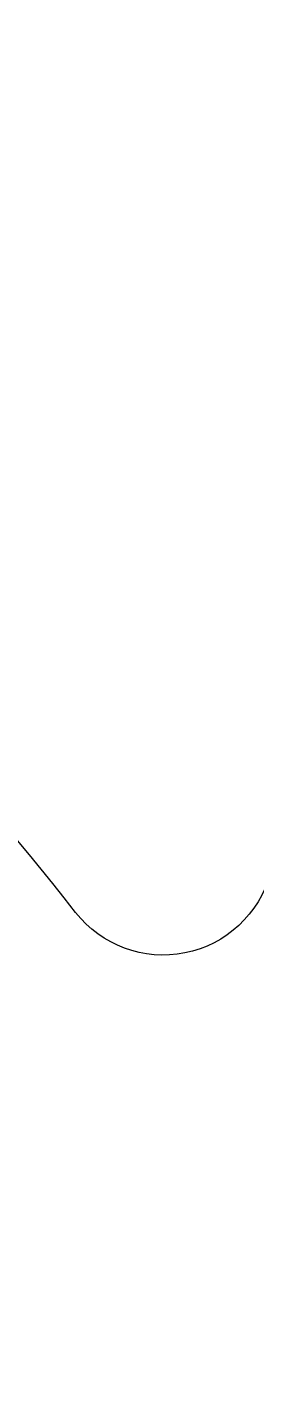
# Model space of a CAD drawing. Header units: millimetres. Extents: x 0 to 627661, y -95767 to 300888.
# Drawn here: x 508926.14 to 508926.765, y 25962.495 to 25966.201 of the extents above; entities that cross this region are included whole.
import ezdxf
from ezdxf.enums import TextEntityAlignment as Align

# ---------------------------------------------------------------- set-up
doc = ezdxf.new("R2018")
doc.units = ezdxf.units.MM
for name, color, linetype, lineweight in [('АР_Маркер экспликации', 239, 'Continuous', 13), ('АР_Номер помещения', 250, 'Continuous', 9), ('АР_Размеры', 175, 'Continuous', 9), ('АР_Сущ Несущая стена', 250, 'Continuous', 50)]:
    doc.layers.add(name, color=color, linetype=linetype, lineweight=lineweight)
doc.layers.add('АР_Названия помещений', color=124, linetype='Continuous', lineweight=5, plot=False)
doc.layers.add('АР_Помещения_площадь', color=19, linetype='Continuous', lineweight=9, plot=False)
doc.styles.add('ISOCPEUR', font='', dxfattribs={"height": 250})
doc.styles.get("Standard").update_dxf_attribs({"font": 'GOST.TTF'})
doc.styles.get('ISOCPEUR').set_extended_font_data('ISOCPEUR', italic=True)

# ---------------------------------------------------------------- blocks, each defined once
blk = doc.blocks.new('*U236')
at = {"color": 7, "style": 'ISOCPEUR', "width": 0.7, "flags": 1}
blk.add_attdef('КАТЕГОРИЯ', (-499.1655, -2092.1864), '', height=250, dxfattribs=at)
at = {"layer": 'АР_Номер помещения', "color": 7, "style": 'ISOCPEUR', "width": 0.7}
blk.add_attdef('НОМЕР_ПОМЕЩЕНИЯ', text='', height=300, dxfattribs=at).set_placement((-13874.5004, 6637.5515), align=Align.MIDDLE_CENTER)
at = {"layer": 'АР_Помещения_площадь', "color": 7, "lineweight": 30, "width": 0.7, "flags": 104}
blk.add_attdef('ИМЯ_ПОМЕЩЕНИЯ', text='', height=100, dxfattribs=at).set_placement((157.6277, 1217.1414), align=Align.MIDDLE_CENTER)
at = {"layer": 'АР_Помещения_площадь', "color": 7, "style": 'ISOCPEUR', "width": 0.7}
blk.add_attdef('ПЛОЩАДЬ_ПОМЕЩЕНИЯ', text='', height=200, dxfattribs=at).set_placement((-12654.5821, 407.6716), align=Align.MIDDLE_RIGHT)
blk = doc.blocks.new('*U234')
at = {"color": 7, "style": 'ISOCPEUR', "width": 0.7, "flags": 1}
blk.add_attdef('КАТЕГОРИЯ', (-499.1655, -2092.1864), '', height=250, dxfattribs=at)
at = {"layer": 'АР_Номер помещения', "color": 7, "style": 'ISOCPEUR', "width": 0.7}
blk.add_attdef('НОМЕР_ПОМЕЩЕНИЯ', text='', height=300, dxfattribs=at).set_placement((-17424.9012, 1870.773), align=Align.MIDDLE_CENTER)
at = {"layer": 'АР_Помещения_площадь', "color": 7, "lineweight": 30, "width": 0.7, "flags": 104}
blk.add_attdef('ИМЯ_ПОМЕЩЕНИЯ', text='', height=100, dxfattribs=at).set_placement((157.6277, 1217.1414), align=Align.MIDDLE_CENTER)
at = {"layer": 'АР_Помещения_площадь', "color": 7, "style": 'ISOCPEUR', "width": 0.7}
blk.add_attdef('ПЛОЩАДЬ_ПОМЕЩЕНИЯ', text='', height=200, dxfattribs=at).set_placement((-12452.8113, 399.3563), align=Align.MIDDLE_RIGHT)

msp = doc.modelspace()

# ---------------------------------------------------------------- linework, layer by layer
at = {"layer": 'АР_Размеры', "color": 5, "lineweight": 9, "ltscale": 100, "transparency": 33554687}
msp.add_lwpolyline([(508930.9227, 25965.5209), (508930.5701, 25964.7155, -0.527868), (508930.0745, 25964.6276), (508929.4667, 25965.2628, 0.527868), (508928.9711, 25965.175), (508928.6186, 25964.3696, -0.527868), (508928.123, 25964.2817), (508927.53, 25964.9196, 0.57795), (508927.0185, 25964.7879), (508926.8073, 25963.8837, -0.615334), (508926.2736, 25963.7772, 0.101403), (508923.8303, 25965.853, 0.887085), (508923.4777, 25965.361, -0.164997), (508925.3449, 25961.9628)], format="xyb", dxfattribs=at)
msp.add_lwpolyline([(508930.9227, 25965.5209), (508930.5701, 25964.7155, -0.527868), (508930.0745, 25964.6276), (508929.4667, 25965.2628, 0.527868), (508928.9711, 25965.175), (508928.6186, 25964.3696, -0.527868), (508928.123, 25964.2817), (508927.53, 25964.9196, 0.57795), (508927.0185, 25964.7879), (508926.8073, 25963.8837, -0.615334), (508926.2736, 25963.7772, 0.101403), (508923.8303, 25965.853, 0.887085), (508923.4777, 25965.361, -0.164997), (508925.3449, 25961.9628)], format="xyb", dxfattribs=at)
msp.add_lwpolyline([(508930.9227, 25965.5209), (508930.5701, 25964.7155, -0.527868), (508930.0745, 25964.6276), (508929.4667, 25965.2628, 0.527868), (508928.9711, 25965.175), (508928.6186, 25964.3696, -0.527868), (508928.123, 25964.2817), (508927.53, 25964.9196, 0.57795), (508927.0185, 25964.7879), (508926.8073, 25963.8837, -0.615334), (508926.2736, 25963.7772, 0.101403), (508923.8303, 25965.853, 0.887085), (508923.4777, 25965.361, -0.164997), (508925.3449, 25961.9628)], format="xyb", dxfattribs=at)
msp.add_lwpolyline([(508930.9227, 25965.5209), (508930.5701, 25964.7155, -0.527868), (508930.0745, 25964.6276), (508929.4667, 25965.2628, 0.527868), (508928.9711, 25965.175), (508928.6186, 25964.3696, -0.527868), (508928.123, 25964.2817), (508927.53, 25964.9196, 0.57795), (508927.0185, 25964.7879), (508926.8073, 25963.8837, -0.615334), (508926.2736, 25963.7772, 0.101403), (508923.8303, 25965.853, 0.887085), (508923.4777, 25965.361, -0.164997), (508925.3449, 25961.9628)], format="xyb", dxfattribs=at)
msp.add_lwpolyline([(508930.9227, 25965.5209), (508930.5701, 25964.7155, -0.527868), (508930.0745, 25964.6276), (508929.4667, 25965.2628, 0.527868), (508928.9711, 25965.175), (508928.6186, 25964.3696, -0.527868), (508928.123, 25964.2817), (508927.53, 25964.9196, 0.57795), (508927.0185, 25964.7879), (508926.8073, 25963.8837, -0.615334), (508926.2736, 25963.7772, 0.101403), (508923.8303, 25965.853, 0.887085), (508923.4777, 25965.361, -0.164997), (508925.3449, 25961.9628)], format="xyb", dxfattribs=at)
msp.add_lwpolyline([(508930.9227, 25965.5209), (508930.5701, 25964.7155, -0.527868), (508930.0745, 25964.6276), (508929.4667, 25965.2628, 0.527868), (508928.9711, 25965.175), (508928.6186, 25964.3696, -0.527868), (508928.123, 25964.2817), (508927.53, 25964.9196, 0.57795), (508927.0185, 25964.7879), (508926.8073, 25963.8837, -0.615334), (508926.2736, 25963.7772, 0.101403), (508923.8303, 25965.853, 0.887085), (508923.4777, 25965.361, -0.164997), (508925.3449, 25961.9628)], format="xyb", dxfattribs=at)
msp.add_lwpolyline([(508930.9227, 25965.5209), (508930.5701, 25964.7155, -0.527868), (508930.0745, 25964.6276), (508929.4667, 25965.2628, 0.527868), (508928.9711, 25965.175), (508928.6186, 25964.3696, -0.527868), (508928.123, 25964.2817), (508927.53, 25964.9196, 0.57795), (508927.0185, 25964.7879), (508926.8073, 25963.8837, -0.615334), (508926.2736, 25963.7772, 0.101403), (508923.8303, 25965.853, 0.887085), (508923.4777, 25965.361, -0.164997), (508925.3449, 25961.9628)], format="xyb", dxfattribs=at)
msp.add_lwpolyline([(508930.9227, 25965.5209), (508930.5701, 25964.7155, -0.527868), (508930.0745, 25964.6276), (508929.4667, 25965.2628, 0.527868), (508928.9711, 25965.175), (508928.6186, 25964.3696, -0.527868), (508928.123, 25964.2817), (508927.53, 25964.9196, 0.57795), (508927.0185, 25964.7879), (508926.8073, 25963.8837, -0.615334), (508926.2736, 25963.7772, 0.101403), (508923.8303, 25965.853, 0.887085), (508923.4777, 25965.361, -0.164997), (508925.3449, 25961.9628)], format="xyb", dxfattribs=at)
msp.add_lwpolyline([(508930.9227, 25965.5209), (508930.5701, 25964.7155, -0.527868), (508930.0745, 25964.6276), (508929.4667, 25965.2628, 0.527868), (508928.9711, 25965.175), (508928.6186, 25964.3696, -0.527868), (508928.123, 25964.2817), (508927.53, 25964.9196, 0.57795), (508927.0185, 25964.7879), (508926.8073, 25963.8837, -0.615334), (508926.2736, 25963.7772, 0.101403), (508923.8303, 25965.853, 0.887085), (508923.4777, 25965.361, -0.164997), (508925.3449, 25961.9628)], format="xyb", dxfattribs=at)
msp.add_lwpolyline([(508930.9227, 25965.5209), (508930.5701, 25964.7155, -0.527868), (508930.0745, 25964.6276), (508929.4667, 25965.2628, 0.527868), (508928.9711, 25965.175), (508928.6186, 25964.3696, -0.527868), (508928.123, 25964.2817), (508927.53, 25964.9196, 0.57795), (508927.0185, 25964.7879), (508926.8073, 25963.8837, -0.615334), (508926.2736, 25963.7772, 0.101403), (508923.8303, 25965.853, 0.887085), (508923.4777, 25965.361, -0.164997), (508925.3449, 25961.9628)], format="xyb", dxfattribs=at)
msp.add_lwpolyline([(508930.9227, 25965.5209), (508930.5701, 25964.7155, -0.527868), (508930.0745, 25964.6276), (508929.4667, 25965.2628, 0.527868), (508928.9711, 25965.175), (508928.6186, 25964.3696, -0.527868), (508928.123, 25964.2817), (508927.53, 25964.9196, 0.57795), (508927.0185, 25964.7879), (508926.8073, 25963.8837, -0.615334), (508926.2736, 25963.7772, 0.101403), (508923.8303, 25965.853, 0.887085), (508923.4777, 25965.361, -0.164997), (508925.3449, 25961.9628)], format="xyb", dxfattribs=at)
msp.add_lwpolyline([(508930.9227, 25965.5209), (508930.5701, 25964.7155, -0.527868), (508930.0745, 25964.6276), (508929.4667, 25965.2628, 0.527868), (508928.9711, 25965.175), (508928.6186, 25964.3696, -0.527868), (508928.123, 25964.2817), (508927.53, 25964.9196, 0.57795), (508927.0185, 25964.7879), (508926.8073, 25963.8837, -0.615334), (508926.2736, 25963.7772, 0.101403), (508923.8303, 25965.853, 0.887085), (508923.4777, 25965.361, -0.164997), (508925.3449, 25961.9628)], format="xyb", dxfattribs=at)
msp.add_lwpolyline([(508930.9227, 25965.5209), (508930.5701, 25964.7155, -0.527868), (508930.0745, 25964.6276), (508929.4667, 25965.2628, 0.527868), (508928.9711, 25965.175), (508928.6186, 25964.3696, -0.527868), (508928.123, 25964.2817), (508927.53, 25964.9196, 0.57795), (508927.0185, 25964.7879), (508926.8073, 25963.8837, -0.615334), (508926.2736, 25963.7772, 0.101403), (508923.8303, 25965.853, 0.887085), (508923.4777, 25965.361, -0.164997), (508925.3449, 25961.9628)], format="xyb", dxfattribs=at)
msp.add_lwpolyline([(508930.9227, 25965.5209), (508930.5701, 25964.7155, -0.527868), (508930.0745, 25964.6276), (508929.4667, 25965.2628, 0.527868), (508928.9711, 25965.175), (508928.6186, 25964.3696, -0.527868), (508928.123, 25964.2817), (508927.53, 25964.9196, 0.57795), (508927.0185, 25964.7879), (508926.8073, 25963.8837, -0.615334), (508926.2736, 25963.7772, 0.101403), (508923.8303, 25965.853, 0.887085), (508923.4777, 25965.361, -0.164997), (508925.3449, 25961.9628)], format="xyb", dxfattribs=at)
msp.add_lwpolyline([(508930.9227, 25965.5209), (508930.5701, 25964.7155, -0.527868), (508930.0745, 25964.6276), (508929.4667, 25965.2628, 0.527868), (508928.9711, 25965.175), (508928.6186, 25964.3696, -0.527868), (508928.123, 25964.2817), (508927.53, 25964.9196, 0.57795), (508927.0185, 25964.7879), (508926.8073, 25963.8837, -0.615334), (508926.2736, 25963.7772, 0.101403), (508923.8303, 25965.853, 0.887085), (508923.4777, 25965.361, -0.164997), (508925.3449, 25961.9628)], format="xyb", dxfattribs=at)
msp.add_lwpolyline([(508930.9227, 25965.5209), (508930.5701, 25964.7155, -0.527868), (508930.0745, 25964.6276), (508929.4667, 25965.2628, 0.527868), (508928.9711, 25965.175), (508928.6186, 25964.3696, -0.527868), (508928.123, 25964.2817), (508927.53, 25964.9196, 0.57795), (508927.0185, 25964.7879), (508926.8073, 25963.8837, -0.615334), (508926.2736, 25963.7772, 0.101403), (508923.8303, 25965.853, 0.887085), (508923.4777, 25965.361, -0.164997), (508925.3449, 25961.9628)], format="xyb", dxfattribs=at)
msp.add_lwpolyline([(508930.9227, 25965.5209), (508930.5701, 25964.7155, -0.527868), (508930.0745, 25964.6276), (508929.4667, 25965.2628, 0.527868), (508928.9711, 25965.175), (508928.6186, 25964.3696, -0.527868), (508928.123, 25964.2817), (508927.53, 25964.9196, 0.57795), (508927.0185, 25964.7879), (508926.8073, 25963.8837, -0.615334), (508926.2736, 25963.7772, 0.101403), (508923.8303, 25965.853, 0.887085), (508923.4777, 25965.361, -0.164997), (508925.3449, 25961.9628)], format="xyb", dxfattribs=at)
msp.add_lwpolyline([(508930.9227, 25965.5209), (508930.5701, 25964.7155, -0.527868), (508930.0745, 25964.6276), (508929.4667, 25965.2628, 0.527868), (508928.9711, 25965.175), (508928.6186, 25964.3696, -0.527868), (508928.123, 25964.2817), (508927.53, 25964.9196, 0.57795), (508927.0185, 25964.7879), (508926.8073, 25963.8837, -0.615334), (508926.2736, 25963.7772, 0.101403), (508923.8303, 25965.853, 0.887085), (508923.4777, 25965.361, -0.164997), (508925.3449, 25961.9628)], format="xyb", dxfattribs=at)
msp.add_lwpolyline([(508930.9227, 25965.5209), (508930.5701, 25964.7155, -0.527868), (508930.0745, 25964.6276), (508929.4667, 25965.2628, 0.527868), (508928.9711, 25965.175), (508928.6186, 25964.3696, -0.527868), (508928.123, 25964.2817), (508927.53, 25964.9196, 0.57795), (508927.0185, 25964.7879), (508926.8073, 25963.8837, -0.615334), (508926.2736, 25963.7772, 0.101403), (508923.8303, 25965.853, 0.887085), (508923.4777, 25965.361, -0.164997), (508925.3449, 25961.9628)], format="xyb", dxfattribs=at)
msp.add_lwpolyline([(508930.9227, 25965.5209), (508930.5701, 25964.7155, -0.527868), (508930.0745, 25964.6276), (508929.4667, 25965.2628, 0.527868), (508928.9711, 25965.175), (508928.6186, 25964.3696, -0.527868), (508928.123, 25964.2817), (508927.53, 25964.9196, 0.57795), (508927.0185, 25964.7879), (508926.8073, 25963.8837, -0.615334), (508926.2736, 25963.7772, 0.101403), (508923.8303, 25965.853, 0.887085), (508923.4777, 25965.361, -0.164997), (508925.3449, 25961.9628)], format="xyb", dxfattribs=at)
msp.add_lwpolyline([(508930.9227, 25965.5209), (508930.5701, 25964.7155, -0.527868), (508930.0745, 25964.6276), (508929.4667, 25965.2628, 0.527868), (508928.9711, 25965.175), (508928.6186, 25964.3696, -0.527868), (508928.123, 25964.2817), (508927.53, 25964.9196, 0.57795), (508927.0185, 25964.7879), (508926.8073, 25963.8837, -0.615334), (508926.2736, 25963.7772, 0.101403), (508923.8303, 25965.853, 0.887085), (508923.4777, 25965.361, -0.164997), (508925.3449, 25961.9628)], format="xyb", dxfattribs=at)
msp.add_lwpolyline([(508930.9227, 25965.5209), (508930.5701, 25964.7155, -0.527868), (508930.0745, 25964.6276), (508929.4667, 25965.2628, 0.527868), (508928.9711, 25965.175), (508928.6186, 25964.3696, -0.527868), (508928.123, 25964.2817), (508927.53, 25964.9196, 0.57795), (508927.0185, 25964.7879), (508926.8073, 25963.8837, -0.615334), (508926.2736, 25963.7772, 0.101403), (508923.8303, 25965.853, 0.887085), (508923.4777, 25965.361, -0.164997), (508925.3449, 25961.9628)], format="xyb", dxfattribs=at)
msp.add_lwpolyline([(508930.9227, 25965.5209), (508930.5701, 25964.7155, -0.527868), (508930.0745, 25964.6276), (508929.4667, 25965.2628, 0.527868), (508928.9711, 25965.175), (508928.6186, 25964.3696, -0.527868), (508928.123, 25964.2817), (508927.53, 25964.9196, 0.57795), (508927.0185, 25964.7879), (508926.8073, 25963.8837, -0.615334), (508926.2736, 25963.7772, 0.101403), (508923.8303, 25965.853, 0.887085), (508923.4777, 25965.361, -0.164997), (508925.3449, 25961.9628)], format="xyb", dxfattribs=at)
msp.add_lwpolyline([(508930.9227, 25965.5209), (508930.5701, 25964.7155, -0.527868), (508930.0745, 25964.6276), (508929.4667, 25965.2628, 0.527868), (508928.9711, 25965.175), (508928.6186, 25964.3696, -0.527868), (508928.123, 25964.2817), (508927.53, 25964.9196, 0.57795), (508927.0185, 25964.7879), (508926.8073, 25963.8837, -0.615334), (508926.2736, 25963.7772, 0.101403), (508923.8303, 25965.853, 0.887085), (508923.4777, 25965.361, -0.164997), (508925.3449, 25961.9628)], format="xyb", dxfattribs=at)
msp.add_lwpolyline([(508930.9227, 25965.5209), (508930.5701, 25964.7155, -0.527868), (508930.0745, 25964.6276), (508929.4667, 25965.2628, 0.527868), (508928.9711, 25965.175), (508928.6186, 25964.3696, -0.527868), (508928.123, 25964.2817), (508927.53, 25964.9196, 0.57795), (508927.0185, 25964.7879), (508926.8073, 25963.8837, -0.615334), (508926.2736, 25963.7772, 0.101403), (508923.8303, 25965.853, 0.887085), (508923.4777, 25965.361, -0.164997), (508925.3449, 25961.9628)], format="xyb", dxfattribs=at)
msp.add_lwpolyline([(508930.9227, 25965.5209), (508930.5701, 25964.7155, -0.527868), (508930.0745, 25964.6276), (508929.4667, 25965.2628, 0.527868), (508928.9711, 25965.175), (508928.6186, 25964.3696, -0.527868), (508928.123, 25964.2817), (508927.53, 25964.9196, 0.57795), (508927.0185, 25964.7879), (508926.8073, 25963.8837, -0.615334), (508926.2736, 25963.7772, 0.101403), (508923.8303, 25965.853, 0.887085), (508923.4777, 25965.361, -0.164997), (508925.3449, 25961.9628)], format="xyb", dxfattribs=at)
msp.add_lwpolyline([(508930.9227, 25965.5209), (508930.5701, 25964.7155, -0.527868), (508930.0745, 25964.6276), (508929.4667, 25965.2628, 0.527868), (508928.9711, 25965.175), (508928.6186, 25964.3696, -0.527868), (508928.123, 25964.2817), (508927.53, 25964.9196, 0.57795), (508927.0185, 25964.7879), (508926.8073, 25963.8837, -0.615334), (508926.2736, 25963.7772, 0.101403), (508923.8303, 25965.853, 0.887085), (508923.4777, 25965.361, -0.164997), (508925.3449, 25961.9628)], format="xyb", dxfattribs=at)
msp.add_lwpolyline([(508930.9227, 25965.5209), (508930.5701, 25964.7155, -0.527868), (508930.0745, 25964.6276), (508929.4667, 25965.2628, 0.527868), (508928.9711, 25965.175), (508928.6186, 25964.3696, -0.527868), (508928.123, 25964.2817), (508927.53, 25964.9196, 0.57795), (508927.0185, 25964.7879), (508926.8073, 25963.8837, -0.615334), (508926.2736, 25963.7772, 0.101403), (508923.8303, 25965.853, 0.887085), (508923.4777, 25965.361, -0.164997), (508925.3449, 25961.9628)], format="xyb", dxfattribs=at)
msp.add_lwpolyline([(508930.9227, 25965.5209), (508930.5701, 25964.7155, -0.527868), (508930.0745, 25964.6276), (508929.4667, 25965.2628, 0.527868), (508928.9711, 25965.175), (508928.6186, 25964.3696, -0.527868), (508928.123, 25964.2817), (508927.53, 25964.9196, 0.57795), (508927.0185, 25964.7879), (508926.8073, 25963.8837, -0.615334), (508926.2736, 25963.7772, 0.101403), (508923.8303, 25965.853, 0.887085), (508923.4777, 25965.361, -0.164997), (508925.3449, 25961.9628)], format="xyb", dxfattribs=at)
msp.add_lwpolyline([(508930.9227, 25965.5209), (508930.5701, 25964.7155, -0.527868), (508930.0745, 25964.6276), (508929.4667, 25965.2628, 0.527868), (508928.9711, 25965.175), (508928.6186, 25964.3696, -0.527868), (508928.123, 25964.2817), (508927.53, 25964.9196, 0.57795), (508927.0185, 25964.7879), (508926.8073, 25963.8837, -0.615334), (508926.2736, 25963.7772, 0.101403), (508923.8303, 25965.853, 0.887085), (508923.4777, 25965.361, -0.164997), (508925.3449, 25961.9628)], format="xyb", dxfattribs=at)
msp.add_lwpolyline([(508930.9227, 25965.5209), (508930.5701, 25964.7155, -0.527868), (508930.0745, 25964.6276), (508929.4667, 25965.2628, 0.527868), (508928.9711, 25965.175), (508928.6186, 25964.3696, -0.527868), (508928.123, 25964.2817), (508927.53, 25964.9196, 0.57795), (508927.0185, 25964.7879), (508926.8073, 25963.8837, -0.615334), (508926.2736, 25963.7772, 0.101403), (508923.8303, 25965.853, 0.887085), (508923.4777, 25965.361, -0.164997), (508925.3449, 25961.9628)], format="xyb", dxfattribs=at)
msp.add_lwpolyline([(508930.9227, 25965.5209), (508930.5701, 25964.7155, -0.527868), (508930.0745, 25964.6276), (508929.4667, 25965.2628, 0.527868), (508928.9711, 25965.175), (508928.6186, 25964.3696, -0.527868), (508928.123, 25964.2817), (508927.53, 25964.9196, 0.57795), (508927.0185, 25964.7879), (508926.8073, 25963.8837, -0.615334), (508926.2736, 25963.7772, 0.101403), (508923.8303, 25965.853, 0.887085), (508923.4777, 25965.361, -0.164997), (508925.3449, 25961.9628)], format="xyb", dxfattribs=at)
msp.add_lwpolyline([(508930.9227, 25965.5209), (508930.5701, 25964.7155, -0.527868), (508930.0745, 25964.6276), (508929.4667, 25965.2628, 0.527868), (508928.9711, 25965.175), (508928.6186, 25964.3696, -0.527868), (508928.123, 25964.2817), (508927.53, 25964.9196, 0.57795), (508927.0185, 25964.7879), (508926.8073, 25963.8837, -0.615334), (508926.2736, 25963.7772, 0.101403), (508923.8303, 25965.853, 0.887085), (508923.4777, 25965.361, -0.164997), (508925.3449, 25961.9628)], format="xyb", dxfattribs=at)
msp.add_lwpolyline([(508930.9227, 25965.5209), (508930.5701, 25964.7155, -0.527868), (508930.0745, 25964.6276), (508929.4667, 25965.2628, 0.527868), (508928.9711, 25965.175), (508928.6186, 25964.3696, -0.527868), (508928.123, 25964.2817), (508927.53, 25964.9196, 0.57795), (508927.0185, 25964.7879), (508926.8073, 25963.8837, -0.615334), (508926.2736, 25963.7772, 0.101403), (508923.8303, 25965.853, 0.887085), (508923.4777, 25965.361, -0.164997), (508925.3449, 25961.9628)], format="xyb", dxfattribs=at)
msp.add_lwpolyline([(508930.9227, 25965.5209), (508930.5701, 25964.7155, -0.527868), (508930.0745, 25964.6276), (508929.4667, 25965.2628, 0.527868), (508928.9711, 25965.175), (508928.6186, 25964.3696, -0.527868), (508928.123, 25964.2817), (508927.53, 25964.9196, 0.57795), (508927.0185, 25964.7879), (508926.8073, 25963.8837, -0.615334), (508926.2736, 25963.7772, 0.101403), (508923.8303, 25965.853, 0.887085), (508923.4777, 25965.361, -0.164997), (508925.3449, 25961.9628)], format="xyb", dxfattribs=at)
msp.add_lwpolyline([(508930.9227, 25965.5209), (508930.5701, 25964.7155, -0.527868), (508930.0745, 25964.6276), (508929.4667, 25965.2628, 0.527868), (508928.9711, 25965.175), (508928.6186, 25964.3696, -0.527868), (508928.123, 25964.2817), (508927.53, 25964.9196, 0.57795), (508927.0185, 25964.7879), (508926.8073, 25963.8837, -0.615334), (508926.2736, 25963.7772, 0.101403), (508923.8303, 25965.853, 0.887085), (508923.4777, 25965.361, -0.164997), (508925.3449, 25961.9628)], format="xyb", dxfattribs=at)
msp.add_lwpolyline([(508930.9227, 25965.5209), (508930.5701, 25964.7155, -0.527868), (508930.0745, 25964.6276), (508929.4667, 25965.2628, 0.527868), (508928.9711, 25965.175), (508928.6186, 25964.3696, -0.527868), (508928.123, 25964.2817), (508927.53, 25964.9196, 0.57795), (508927.0185, 25964.7879), (508926.8073, 25963.8837, -0.615334), (508926.2736, 25963.7772, 0.101403), (508923.8303, 25965.853, 0.887085), (508923.4777, 25965.361, -0.164997), (508925.3449, 25961.9628)], format="xyb", dxfattribs=at)
msp.add_lwpolyline([(508930.9227, 25965.5209), (508930.5701, 25964.7155, -0.527868), (508930.0745, 25964.6276), (508929.4667, 25965.2628, 0.527868), (508928.9711, 25965.175), (508928.6186, 25964.3696, -0.527868), (508928.123, 25964.2817), (508927.53, 25964.9196, 0.57795), (508927.0185, 25964.7879), (508926.8073, 25963.8837, -0.615334), (508926.2736, 25963.7772, 0.101403), (508923.8303, 25965.853, 0.887085), (508923.4777, 25965.361, -0.164997), (508925.3449, 25961.9628)], format="xyb", dxfattribs=at)
msp.add_lwpolyline([(508930.9227, 25965.5209), (508930.5701, 25964.7155, -0.527868), (508930.0745, 25964.6276), (508929.4667, 25965.2628, 0.527868), (508928.9711, 25965.175), (508928.6186, 25964.3696, -0.527868), (508928.123, 25964.2817), (508927.53, 25964.9196, 0.57795), (508927.0185, 25964.7879), (508926.8073, 25963.8837, -0.615334), (508926.2736, 25963.7772, 0.101403), (508923.8303, 25965.853, 0.887085), (508923.4777, 25965.361, -0.164997), (508925.3449, 25961.9628)], format="xyb", dxfattribs=at)
msp.add_lwpolyline([(508930.9227, 25965.5209), (508930.5701, 25964.7155, -0.527868), (508930.0745, 25964.6276), (508929.4667, 25965.2628, 0.527868), (508928.9711, 25965.175), (508928.6186, 25964.3696, -0.527868), (508928.123, 25964.2817), (508927.53, 25964.9196, 0.57795), (508927.0185, 25964.7879), (508926.8073, 25963.8837, -0.615334), (508926.2736, 25963.7772, 0.101403), (508923.8303, 25965.853, 0.887085), (508923.4777, 25965.361, -0.164997), (508925.3449, 25961.9628)], format="xyb", dxfattribs=at)
msp.add_lwpolyline([(508930.9227, 25965.5209), (508930.5701, 25964.7155, -0.527868), (508930.0745, 25964.6276), (508929.4667, 25965.2628, 0.527868), (508928.9711, 25965.175), (508928.6186, 25964.3696, -0.527868), (508928.123, 25964.2817), (508927.53, 25964.9196, 0.57795), (508927.0185, 25964.7879), (508926.8073, 25963.8837, -0.615334), (508926.2736, 25963.7772, 0.101403), (508923.8303, 25965.853, 0.887085), (508923.4777, 25965.361, -0.164997), (508925.3449, 25961.9628)], format="xyb", dxfattribs=at)
msp.add_lwpolyline([(508930.9227, 25965.5209), (508930.5701, 25964.7155, -0.527868), (508930.0745, 25964.6276), (508929.4667, 25965.2628, 0.527868), (508928.9711, 25965.175), (508928.6186, 25964.3696, -0.527868), (508928.123, 25964.2817), (508927.53, 25964.9196, 0.57795), (508927.0185, 25964.7879), (508926.8073, 25963.8837, -0.615334), (508926.2736, 25963.7772, 0.101403), (508923.8303, 25965.853, 0.887085), (508923.4777, 25965.361, -0.164997), (508925.3449, 25961.9628)], format="xyb", dxfattribs=at)
msp.add_lwpolyline([(508930.9227, 25965.5209), (508930.5701, 25964.7155, -0.527868), (508930.0745, 25964.6276), (508929.4667, 25965.2628, 0.527868), (508928.9711, 25965.175), (508928.6186, 25964.3696, -0.527868), (508928.123, 25964.2817), (508927.53, 25964.9196, 0.57795), (508927.0185, 25964.7879), (508926.8073, 25963.8837, -0.615334), (508926.2736, 25963.7772, 0.101403), (508923.8303, 25965.853, 0.887085), (508923.4777, 25965.361, -0.164997), (508925.3449, 25961.9628)], format="xyb", dxfattribs=at)
msp.add_lwpolyline([(508930.9227, 25965.5209), (508930.5701, 25964.7155, -0.527868), (508930.0745, 25964.6276), (508929.4667, 25965.2628, 0.527868), (508928.9711, 25965.175), (508928.6186, 25964.3696, -0.527868), (508928.123, 25964.2817), (508927.53, 25964.9196, 0.57795), (508927.0185, 25964.7879), (508926.8073, 25963.8837, -0.615334), (508926.2736, 25963.7772, 0.101403), (508923.8303, 25965.853, 0.887085), (508923.4777, 25965.361, -0.164997), (508925.3449, 25961.9628)], format="xyb", dxfattribs=at)
msp.add_lwpolyline([(508930.9227, 25965.5209), (508930.5701, 25964.7155, -0.527868), (508930.0745, 25964.6276), (508929.4667, 25965.2628, 0.527868), (508928.9711, 25965.175), (508928.6186, 25964.3696, -0.527868), (508928.123, 25964.2817), (508927.53, 25964.9196, 0.57795), (508927.0185, 25964.7879), (508926.8073, 25963.8837, -0.615334), (508926.2736, 25963.7772, 0.101403), (508923.8303, 25965.853, 0.887085), (508923.4777, 25965.361, -0.164997), (508925.3449, 25961.9628)], format="xyb", dxfattribs=at)
msp.add_lwpolyline([(508930.9227, 25965.5209), (508930.5701, 25964.7155, -0.527868), (508930.0745, 25964.6276), (508929.4667, 25965.2628, 0.527868), (508928.9711, 25965.175), (508928.6186, 25964.3696, -0.527868), (508928.123, 25964.2817), (508927.53, 25964.9196, 0.57795), (508927.0185, 25964.7879), (508926.8073, 25963.8837, -0.615334), (508926.2736, 25963.7772, 0.101403), (508923.8303, 25965.853, 0.887085), (508923.4777, 25965.361, -0.164997), (508925.3449, 25961.9628)], format="xyb", dxfattribs=at)
msp.add_lwpolyline([(508930.9227, 25965.5209), (508930.5701, 25964.7155, -0.527868), (508930.0745, 25964.6276), (508929.4667, 25965.2628, 0.527868), (508928.9711, 25965.175), (508928.6186, 25964.3696, -0.527868), (508928.123, 25964.2817), (508927.53, 25964.9196, 0.57795), (508927.0185, 25964.7879), (508926.8073, 25963.8837, -0.615334), (508926.2736, 25963.7772, 0.101403), (508923.8303, 25965.853, 0.887085), (508923.4777, 25965.361, -0.164997), (508925.3449, 25961.9628)], format="xyb", dxfattribs=at)
msp.add_lwpolyline([(508930.9227, 25965.5209), (508930.5701, 25964.7155, -0.527868), (508930.0745, 25964.6276), (508929.4667, 25965.2628, 0.527868), (508928.9711, 25965.175), (508928.6186, 25964.3696, -0.527868), (508928.123, 25964.2817), (508927.53, 25964.9196, 0.57795), (508927.0185, 25964.7879), (508926.8073, 25963.8837, -0.615334), (508926.2736, 25963.7772, 0.101403), (508923.8303, 25965.853, 0.887085), (508923.4777, 25965.361, -0.164997), (508925.3449, 25961.9628)], format="xyb", dxfattribs=at)
msp.add_lwpolyline([(508930.9227, 25965.5209), (508930.5701, 25964.7155, -0.527868), (508930.0745, 25964.6276), (508929.4667, 25965.2628, 0.527868), (508928.9711, 25965.175), (508928.6186, 25964.3696, -0.527868), (508928.123, 25964.2817), (508927.53, 25964.9196, 0.57795), (508927.0185, 25964.7879), (508926.8073, 25963.8837, -0.615334), (508926.2736, 25963.7772, 0.101403), (508923.8303, 25965.853, 0.887085), (508923.4777, 25965.361, -0.164997), (508925.3449, 25961.9628)], format="xyb", dxfattribs=at)
msp.add_lwpolyline([(508930.9227, 25965.5209), (508930.5701, 25964.7155, -0.527868), (508930.0745, 25964.6276), (508929.4667, 25965.2628, 0.527868), (508928.9711, 25965.175), (508928.6186, 25964.3696, -0.527868), (508928.123, 25964.2817), (508927.53, 25964.9196, 0.57795), (508927.0185, 25964.7879), (508926.8073, 25963.8837, -0.615334), (508926.2736, 25963.7772, 0.101403), (508923.8303, 25965.853, 0.887085), (508923.4777, 25965.361, -0.164997), (508925.3449, 25961.9628)], format="xyb", dxfattribs=at)
msp.add_lwpolyline([(508930.9227, 25965.5209), (508930.5701, 25964.7155, -0.527868), (508930.0745, 25964.6276), (508929.4667, 25965.2628, 0.527868), (508928.9711, 25965.175), (508928.6186, 25964.3696, -0.527868), (508928.123, 25964.2817), (508927.53, 25964.9196, 0.57795), (508927.0185, 25964.7879), (508926.8073, 25963.8837, -0.615334), (508926.2736, 25963.7772, 0.101403), (508923.8303, 25965.853, 0.887085), (508923.4777, 25965.361, -0.164997), (508925.3449, 25961.9628)], format="xyb", dxfattribs=at)
msp.add_lwpolyline([(508930.9227, 25965.5209), (508930.5701, 25964.7155, -0.527868), (508930.0745, 25964.6276), (508929.4667, 25965.2628, 0.527868), (508928.9711, 25965.175), (508928.6186, 25964.3696, -0.527868), (508928.123, 25964.2817), (508927.53, 25964.9196, 0.57795), (508927.0185, 25964.7879), (508926.8073, 25963.8837, -0.615334), (508926.2736, 25963.7772, 0.101403), (508923.8303, 25965.853, 0.887085), (508923.4777, 25965.361, -0.164997), (508925.3449, 25961.9628)], format="xyb", dxfattribs=at)
msp.add_lwpolyline([(508930.9227, 25965.5209), (508930.5701, 25964.7155, -0.527868), (508930.0745, 25964.6276), (508929.4667, 25965.2628, 0.527868), (508928.9711, 25965.175), (508928.6186, 25964.3696, -0.527868), (508928.123, 25964.2817), (508927.53, 25964.9196, 0.57795), (508927.0185, 25964.7879), (508926.8073, 25963.8837, -0.615334), (508926.2736, 25963.7772, 0.101403), (508923.8303, 25965.853, 0.887085), (508923.4777, 25965.361, -0.164997), (508925.3449, 25961.9628)], format="xyb", dxfattribs=at)
msp.add_lwpolyline([(508930.9227, 25965.5209), (508930.5701, 25964.7155, -0.527868), (508930.0745, 25964.6276), (508929.4667, 25965.2628, 0.527868), (508928.9711, 25965.175), (508928.6186, 25964.3696, -0.527868), (508928.123, 25964.2817), (508927.53, 25964.9196, 0.57795), (508927.0185, 25964.7879), (508926.8073, 25963.8837, -0.615334), (508926.2736, 25963.7772, 0.101403), (508923.8303, 25965.853, 0.887085), (508923.4777, 25965.361, -0.164997), (508925.3449, 25961.9628)], format="xyb", dxfattribs=at)
msp.add_lwpolyline([(508930.9227, 25965.5209), (508930.5701, 25964.7155, -0.527868), (508930.0745, 25964.6276), (508929.4667, 25965.2628, 0.527868), (508928.9711, 25965.175), (508928.6186, 25964.3696, -0.527868), (508928.123, 25964.2817), (508927.53, 25964.9196, 0.57795), (508927.0185, 25964.7879), (508926.8073, 25963.8837, -0.615334), (508926.2736, 25963.7772, 0.101403), (508923.8303, 25965.853, 0.887085), (508923.4777, 25965.361, -0.164997), (508925.3449, 25961.9628)], format="xyb", dxfattribs=at)
msp.add_lwpolyline([(508930.9227, 25965.5209), (508930.5701, 25964.7155, -0.527868), (508930.0745, 25964.6276), (508929.4667, 25965.2628, 0.527868), (508928.9711, 25965.175), (508928.6186, 25964.3696, -0.527868), (508928.123, 25964.2817), (508927.53, 25964.9196, 0.57795), (508927.0185, 25964.7879), (508926.8073, 25963.8837, -0.615334), (508926.2736, 25963.7772, 0.101403), (508923.8303, 25965.853, 0.887085), (508923.4777, 25965.361, -0.164997), (508925.3449, 25961.9628)], format="xyb", dxfattribs=at)
msp.add_lwpolyline([(508930.9227, 25965.5209), (508930.5701, 25964.7155, -0.527868), (508930.0745, 25964.6276), (508929.4667, 25965.2628, 0.527868), (508928.9711, 25965.175), (508928.6186, 25964.3696, -0.527868), (508928.123, 25964.2817), (508927.53, 25964.9196, 0.57795), (508927.0185, 25964.7879), (508926.8073, 25963.8837, -0.615334), (508926.2736, 25963.7772, 0.101403), (508923.8303, 25965.853, 0.887085), (508923.4777, 25965.361, -0.164997), (508925.3449, 25961.9628)], format="xyb", dxfattribs=at)
msp.add_lwpolyline([(508930.9227, 25965.5209), (508930.5701, 25964.7155, -0.527868), (508930.0745, 25964.6276), (508929.4667, 25965.2628, 0.527868), (508928.9711, 25965.175), (508928.6186, 25964.3696, -0.527868), (508928.123, 25964.2817), (508927.53, 25964.9196, 0.57795), (508927.0185, 25964.7879), (508926.8073, 25963.8837, -0.615334), (508926.2736, 25963.7772, 0.101403), (508923.8303, 25965.853, 0.887085), (508923.4777, 25965.361, -0.164997), (508925.3449, 25961.9628)], format="xyb", dxfattribs=at)
msp.add_lwpolyline([(508930.9227, 25965.5209), (508930.5701, 25964.7155, -0.527868), (508930.0745, 25964.6276), (508929.4667, 25965.2628, 0.527868), (508928.9711, 25965.175), (508928.6186, 25964.3696, -0.527868), (508928.123, 25964.2817), (508927.53, 25964.9196, 0.57795), (508927.0185, 25964.7879), (508926.8073, 25963.8837, -0.615334), (508926.2736, 25963.7772, 0.101403), (508923.8303, 25965.853, 0.887085), (508923.4777, 25965.361, -0.164997), (508925.3449, 25961.9628)], format="xyb", dxfattribs=at)
msp.add_lwpolyline([(508930.9227, 25965.5209), (508930.5701, 25964.7155, -0.527868), (508930.0745, 25964.6276), (508929.4667, 25965.2628, 0.527868), (508928.9711, 25965.175), (508928.6186, 25964.3696, -0.527868), (508928.123, 25964.2817), (508927.53, 25964.9196, 0.57795), (508927.0185, 25964.7879), (508926.8073, 25963.8837, -0.615334), (508926.2736, 25963.7772, 0.101403), (508923.8303, 25965.853, 0.887085), (508923.4777, 25965.361, -0.164997), (508925.3449, 25961.9628)], format="xyb", dxfattribs=at)
msp.add_lwpolyline([(508930.9227, 25965.5209), (508930.5701, 25964.7155, -0.527868), (508930.0745, 25964.6276), (508929.4667, 25965.2628, 0.527868), (508928.9711, 25965.175), (508928.6186, 25964.3696, -0.527868), (508928.123, 25964.2817), (508927.53, 25964.9196, 0.57795), (508927.0185, 25964.7879), (508926.8073, 25963.8837, -0.615334), (508926.2736, 25963.7772, 0.101403), (508923.8303, 25965.853, 0.887085), (508923.4777, 25965.361, -0.164997), (508925.3449, 25961.9628)], format="xyb", dxfattribs=at)
msp.add_lwpolyline([(508930.9227, 25965.5209), (508930.5701, 25964.7155, -0.527868), (508930.0745, 25964.6276), (508929.4667, 25965.2628, 0.527868), (508928.9711, 25965.175), (508928.6186, 25964.3696, -0.527868), (508928.123, 25964.2817), (508927.53, 25964.9196, 0.57795), (508927.0185, 25964.7879), (508926.8073, 25963.8837, -0.615334), (508926.2736, 25963.7772, 0.101403), (508923.8303, 25965.853, 0.887085), (508923.4777, 25965.361, -0.164997), (508925.3449, 25961.9628)], format="xyb", dxfattribs=at)
msp.add_lwpolyline([(508930.9227, 25965.5209), (508930.5701, 25964.7155, -0.527868), (508930.0745, 25964.6276), (508929.4667, 25965.2628, 0.527868), (508928.9711, 25965.175), (508928.6186, 25964.3696, -0.527868), (508928.123, 25964.2817), (508927.53, 25964.9196, 0.57795), (508927.0185, 25964.7879), (508926.8073, 25963.8837, -0.615334), (508926.2736, 25963.7772, 0.101403), (508923.8303, 25965.853, 0.887085), (508923.4777, 25965.361, -0.164997), (508925.3449, 25961.9628)], format="xyb", dxfattribs=at)
msp.add_lwpolyline([(508930.9227, 25965.5209), (508930.5701, 25964.7155, -0.527868), (508930.0745, 25964.6276), (508929.4667, 25965.2628, 0.527868), (508928.9711, 25965.175), (508928.6186, 25964.3696, -0.527868), (508928.123, 25964.2817), (508927.53, 25964.9196, 0.57795), (508927.0185, 25964.7879), (508926.8073, 25963.8837, -0.615334), (508926.2736, 25963.7772, 0.101403), (508923.8303, 25965.853, 0.887085), (508923.4777, 25965.361, -0.164997), (508925.3449, 25961.9628)], format="xyb", dxfattribs=at)
msp.add_lwpolyline([(508930.9227, 25965.5209), (508930.5701, 25964.7155, -0.527868), (508930.0745, 25964.6276), (508929.4667, 25965.2628, 0.527868), (508928.9711, 25965.175), (508928.6186, 25964.3696, -0.527868), (508928.123, 25964.2817), (508927.53, 25964.9196, 0.57795), (508927.0185, 25964.7879), (508926.8073, 25963.8837, -0.615334), (508926.2736, 25963.7772, 0.101403), (508923.8303, 25965.853, 0.887085), (508923.4777, 25965.361, -0.164997), (508925.3449, 25961.9628)], format="xyb", dxfattribs=at)
msp.add_lwpolyline([(508930.9227, 25965.5209), (508930.5701, 25964.7155, -0.527868), (508930.0745, 25964.6276), (508929.4667, 25965.2628, 0.527868), (508928.9711, 25965.175), (508928.6186, 25964.3696, -0.527868), (508928.123, 25964.2817), (508927.53, 25964.9196, 0.57795), (508927.0185, 25964.7879), (508926.8073, 25963.8837, -0.615334), (508926.2736, 25963.7772, 0.101403), (508923.8303, 25965.853, 0.887085), (508923.4777, 25965.361, -0.164997), (508925.3449, 25961.9628)], format="xyb", dxfattribs=at)
msp.add_lwpolyline([(508930.9227, 25965.5209), (508930.5701, 25964.7155, -0.527868), (508930.0745, 25964.6276), (508929.4667, 25965.2628, 0.527868), (508928.9711, 25965.175), (508928.6186, 25964.3696, -0.527868), (508928.123, 25964.2817), (508927.53, 25964.9196, 0.57795), (508927.0185, 25964.7879), (508926.8073, 25963.8837, -0.615334), (508926.2736, 25963.7772, 0.101403), (508923.8303, 25965.853, 0.887085), (508923.4777, 25965.361, -0.164997), (508925.3449, 25961.9628)], format="xyb", dxfattribs=at)
msp.add_lwpolyline([(508930.9227, 25965.5209), (508930.5701, 25964.7155, -0.527868), (508930.0745, 25964.6276), (508929.4667, 25965.2628, 0.527868), (508928.9711, 25965.175), (508928.6186, 25964.3696, -0.527868), (508928.123, 25964.2817), (508927.53, 25964.9196, 0.57795), (508927.0185, 25964.7879), (508926.8073, 25963.8837, -0.615334), (508926.2736, 25963.7772, 0.101403), (508923.8303, 25965.853, 0.887085), (508923.4777, 25965.361, -0.164997), (508925.3449, 25961.9628)], format="xyb", dxfattribs=at)
msp.add_lwpolyline([(508930.9227, 25965.5209), (508930.5701, 25964.7155, -0.527868), (508930.0745, 25964.6276), (508929.4667, 25965.2628, 0.527868), (508928.9711, 25965.175), (508928.6186, 25964.3696, -0.527868), (508928.123, 25964.2817), (508927.53, 25964.9196, 0.57795), (508927.0185, 25964.7879), (508926.8073, 25963.8837, -0.615334), (508926.2736, 25963.7772, 0.101403), (508923.8303, 25965.853, 0.887085), (508923.4777, 25965.361, -0.164997), (508925.3449, 25961.9628)], format="xyb", dxfattribs=at)
msp.add_lwpolyline([(508930.9227, 25965.5209), (508930.5701, 25964.7155, -0.527868), (508930.0745, 25964.6276), (508929.4667, 25965.2628, 0.527868), (508928.9711, 25965.175), (508928.6186, 25964.3696, -0.527868), (508928.123, 25964.2817), (508927.53, 25964.9196, 0.57795), (508927.0185, 25964.7879), (508926.8073, 25963.8837, -0.615334), (508926.2736, 25963.7772, 0.101403), (508923.8303, 25965.853, 0.887085), (508923.4777, 25965.361, -0.164997), (508925.3449, 25961.9628)], format="xyb", dxfattribs=at)
msp.add_lwpolyline([(508930.9227, 25965.5209), (508930.5701, 25964.7155, -0.527868), (508930.0745, 25964.6276), (508929.4667, 25965.2628, 0.527868), (508928.9711, 25965.175), (508928.6186, 25964.3696, -0.527868), (508928.123, 25964.2817), (508927.53, 25964.9196, 0.57795), (508927.0185, 25964.7879), (508926.8073, 25963.8837, -0.615334), (508926.2736, 25963.7772, 0.101403), (508923.8303, 25965.853, 0.887085), (508923.4777, 25965.361, -0.164997), (508925.3449, 25961.9628)], format="xyb", dxfattribs=at)
msp.add_lwpolyline([(508930.9227, 25965.5209), (508930.5701, 25964.7155, -0.527868), (508930.0745, 25964.6276), (508929.4667, 25965.2628, 0.527868), (508928.9711, 25965.175), (508928.6186, 25964.3696, -0.527868), (508928.123, 25964.2817), (508927.53, 25964.9196, 0.57795), (508927.0185, 25964.7879), (508926.8073, 25963.8837, -0.615334), (508926.2736, 25963.7772, 0.101403), (508923.8303, 25965.853, 0.887085), (508923.4777, 25965.361, -0.164997), (508925.3449, 25961.9628)], format="xyb", dxfattribs=at)
msp.add_lwpolyline([(508930.9227, 25965.5209), (508930.5701, 25964.7155, -0.527868), (508930.0745, 25964.6276), (508929.4667, 25965.2628, 0.527868), (508928.9711, 25965.175), (508928.6186, 25964.3696, -0.527868), (508928.123, 25964.2817), (508927.53, 25964.9196, 0.57795), (508927.0185, 25964.7879), (508926.8073, 25963.8837, -0.615334), (508926.2736, 25963.7772, 0.101403), (508923.8303, 25965.853, 0.887085), (508923.4777, 25965.361, -0.164997), (508925.3449, 25961.9628)], format="xyb", dxfattribs=at)
msp.add_lwpolyline([(508930.9227, 25965.5209), (508930.5701, 25964.7155, -0.527868), (508930.0745, 25964.6276), (508929.4667, 25965.2628, 0.527868), (508928.9711, 25965.175), (508928.6186, 25964.3696, -0.527868), (508928.123, 25964.2817), (508927.53, 25964.9196, 0.57795), (508927.0185, 25964.7879), (508926.8073, 25963.8837, -0.615334), (508926.2736, 25963.7772, 0.101403), (508923.8303, 25965.853, 0.887085), (508923.4777, 25965.361, -0.164997), (508925.3449, 25961.9628)], format="xyb", dxfattribs=at)
msp.add_lwpolyline([(508930.9227, 25965.5209), (508930.5701, 25964.7155, -0.527868), (508930.0745, 25964.6276), (508929.4667, 25965.2628, 0.527868), (508928.9711, 25965.175), (508928.6186, 25964.3696, -0.527868), (508928.123, 25964.2817), (508927.53, 25964.9196, 0.57795), (508927.0185, 25964.7879), (508926.8073, 25963.8837, -0.615334), (508926.2736, 25963.7772, 0.101403), (508923.8303, 25965.853, 0.887085), (508923.4777, 25965.361, -0.164997), (508925.3449, 25961.9628)], format="xyb", dxfattribs=at)
msp.add_lwpolyline([(508930.9227, 25965.5209), (508930.5701, 25964.7155, -0.527868), (508930.0745, 25964.6276), (508929.4667, 25965.2628, 0.527868), (508928.9711, 25965.175), (508928.6186, 25964.3696, -0.527868), (508928.123, 25964.2817), (508927.53, 25964.9196, 0.57795), (508927.0185, 25964.7879), (508926.8073, 25963.8837, -0.615334), (508926.2736, 25963.7772, 0.101403), (508923.8303, 25965.853, 0.887085), (508923.4777, 25965.361, -0.164997), (508925.3449, 25961.9628)], format="xyb", dxfattribs=at)
msp.add_lwpolyline([(508930.9227, 25965.5209), (508930.5701, 25964.7155, -0.527868), (508930.0745, 25964.6276), (508929.4667, 25965.2628, 0.527868), (508928.9711, 25965.175), (508928.6186, 25964.3696, -0.527868), (508928.123, 25964.2817), (508927.53, 25964.9196, 0.57795), (508927.0185, 25964.7879), (508926.8073, 25963.8837, -0.615334), (508926.2736, 25963.7772, 0.101403), (508923.8303, 25965.853, 0.887085), (508923.4777, 25965.361, -0.164997), (508925.3449, 25961.9628)], format="xyb", dxfattribs=at)
msp.add_lwpolyline([(508930.9227, 25965.5209), (508930.5701, 25964.7155, -0.527868), (508930.0745, 25964.6276), (508929.4667, 25965.2628, 0.527868), (508928.9711, 25965.175), (508928.6186, 25964.3696, -0.527868), (508928.123, 25964.2817), (508927.53, 25964.9196, 0.57795), (508927.0185, 25964.7879), (508926.8073, 25963.8837, -0.615334), (508926.2736, 25963.7772, 0.101403), (508923.8303, 25965.853, 0.887085), (508923.4777, 25965.361, -0.164997), (508925.3449, 25961.9628)], format="xyb", dxfattribs=at)
msp.add_lwpolyline([(508930.9227, 25965.5209), (508930.5701, 25964.7155, -0.527868), (508930.0745, 25964.6276), (508929.4667, 25965.2628, 0.527868), (508928.9711, 25965.175), (508928.6186, 25964.3696, -0.527868), (508928.123, 25964.2817), (508927.53, 25964.9196, 0.57795), (508927.0185, 25964.7879), (508926.8073, 25963.8837, -0.615334), (508926.2736, 25963.7772, 0.101403), (508923.8303, 25965.853, 0.887085), (508923.4777, 25965.361, -0.164997), (508925.3449, 25961.9628)], format="xyb", dxfattribs=at)
msp.add_lwpolyline([(508930.9227, 25965.5209), (508930.5701, 25964.7155, -0.527868), (508930.0745, 25964.6276), (508929.4667, 25965.2628, 0.527868), (508928.9711, 25965.175), (508928.6186, 25964.3696, -0.527868), (508928.123, 25964.2817), (508927.53, 25964.9196, 0.57795), (508927.0185, 25964.7879), (508926.8073, 25963.8837, -0.615334), (508926.2736, 25963.7772, 0.101403), (508923.8303, 25965.853, 0.887085), (508923.4777, 25965.361, -0.164997), (508925.3449, 25961.9628)], format="xyb", dxfattribs=at)
msp.add_lwpolyline([(508930.9227, 25965.5209), (508930.5701, 25964.7155, -0.527868), (508930.0745, 25964.6276), (508929.4667, 25965.2628, 0.527868), (508928.9711, 25965.175), (508928.6186, 25964.3696, -0.527868), (508928.123, 25964.2817), (508927.53, 25964.9196, 0.57795), (508927.0185, 25964.7879), (508926.8073, 25963.8837, -0.615334), (508926.2736, 25963.7772, 0.101403), (508923.8303, 25965.853, 0.887085), (508923.4777, 25965.361, -0.164997), (508925.3449, 25961.9628)], format="xyb", dxfattribs=at)
msp.add_lwpolyline([(508930.9227, 25965.5209), (508930.5701, 25964.7155, -0.527868), (508930.0745, 25964.6276), (508929.4667, 25965.2628, 0.527868), (508928.9711, 25965.175), (508928.6186, 25964.3696, -0.527868), (508928.123, 25964.2817), (508927.53, 25964.9196, 0.57795), (508927.0185, 25964.7879), (508926.8073, 25963.8837, -0.615334), (508926.2736, 25963.7772, 0.101403), (508923.8303, 25965.853, 0.887085), (508923.4777, 25965.361, -0.164997), (508925.3449, 25961.9628)], format="xyb", dxfattribs=at)
msp.add_lwpolyline([(508930.9227, 25965.5209), (508930.5701, 25964.7155, -0.527868), (508930.0745, 25964.6276), (508929.4667, 25965.2628, 0.527868), (508928.9711, 25965.175), (508928.6186, 25964.3696, -0.527868), (508928.123, 25964.2817), (508927.53, 25964.9196, 0.57795), (508927.0185, 25964.7879), (508926.8073, 25963.8837, -0.615334), (508926.2736, 25963.7772, 0.101403), (508923.8303, 25965.853, 0.887085), (508923.4777, 25965.361, -0.164997), (508925.3449, 25961.9628)], format="xyb", dxfattribs=at)
msp.add_lwpolyline([(508930.9227, 25965.5209), (508930.5701, 25964.7155, -0.527868), (508930.0745, 25964.6276), (508929.4667, 25965.2628, 0.527868), (508928.9711, 25965.175), (508928.6186, 25964.3696, -0.527868), (508928.123, 25964.2817), (508927.53, 25964.9196, 0.57795), (508927.0185, 25964.7879), (508926.8073, 25963.8837, -0.615334), (508926.2736, 25963.7772, 0.101403), (508923.8303, 25965.853, 0.887085), (508923.4777, 25965.361, -0.164997), (508925.3449, 25961.9628)], format="xyb", dxfattribs=at)
msp.add_lwpolyline([(508930.9227, 25965.5209), (508930.5701, 25964.7155, -0.527868), (508930.0745, 25964.6276), (508929.4667, 25965.2628, 0.527868), (508928.9711, 25965.175), (508928.6186, 25964.3696, -0.527868), (508928.123, 25964.2817), (508927.53, 25964.9196, 0.57795), (508927.0185, 25964.7879), (508926.8073, 25963.8837, -0.615334), (508926.2736, 25963.7772, 0.101403), (508923.8303, 25965.853, 0.887085), (508923.4777, 25965.361, -0.164997), (508925.3449, 25961.9628)], format="xyb", dxfattribs=at)
msp.add_lwpolyline([(508930.9227, 25965.5209), (508930.5701, 25964.7155, -0.527868), (508930.0745, 25964.6276), (508929.4667, 25965.2628, 0.527868), (508928.9711, 25965.175), (508928.6186, 25964.3696, -0.527868), (508928.123, 25964.2817), (508927.53, 25964.9196, 0.57795), (508927.0185, 25964.7879), (508926.8073, 25963.8837, -0.615334), (508926.2736, 25963.7772, 0.101403), (508923.8303, 25965.853, 0.887085), (508923.4777, 25965.361, -0.164997), (508925.3449, 25961.9628)], format="xyb", dxfattribs=at)
msp.add_lwpolyline([(508930.9227, 25965.5209), (508930.5701, 25964.7155, -0.527868), (508930.0745, 25964.6276), (508929.4667, 25965.2628, 0.527868), (508928.9711, 25965.175), (508928.6186, 25964.3696, -0.527868), (508928.123, 25964.2817), (508927.53, 25964.9196, 0.57795), (508927.0185, 25964.7879), (508926.8073, 25963.8837, -0.615334), (508926.2736, 25963.7772, 0.101403), (508923.8303, 25965.853, 0.887085), (508923.4777, 25965.361, -0.164997), (508925.3449, 25961.9628)], format="xyb", dxfattribs=at)
msp.add_lwpolyline([(508930.9227, 25965.5209), (508930.5701, 25964.7155, -0.527868), (508930.0745, 25964.6276), (508929.4667, 25965.2628, 0.527868), (508928.9711, 25965.175), (508928.6186, 25964.3696, -0.527868), (508928.123, 25964.2817), (508927.53, 25964.9196, 0.57795), (508927.0185, 25964.7879), (508926.8073, 25963.8837, -0.615334), (508926.2736, 25963.7772, 0.101403), (508923.8303, 25965.853, 0.887085), (508923.4777, 25965.361, -0.164997), (508925.3449, 25961.9628)], format="xyb", dxfattribs=at)
msp.add_lwpolyline([(508930.9227, 25965.5209), (508930.5701, 25964.7155, -0.527868), (508930.0745, 25964.6276), (508929.4667, 25965.2628, 0.527868), (508928.9711, 25965.175), (508928.6186, 25964.3696, -0.527868), (508928.123, 25964.2817), (508927.53, 25964.9196, 0.57795), (508927.0185, 25964.7879), (508926.8073, 25963.8837, -0.615334), (508926.2736, 25963.7772, 0.101403), (508923.8303, 25965.853, 0.887085), (508923.4777, 25965.361, -0.164997), (508925.3449, 25961.9628)], format="xyb", dxfattribs=at)
msp.add_lwpolyline([(508930.9227, 25965.5209), (508930.5701, 25964.7155, -0.527868), (508930.0745, 25964.6276), (508929.4667, 25965.2628, 0.527868), (508928.9711, 25965.175), (508928.6186, 25964.3696, -0.527868), (508928.123, 25964.2817), (508927.53, 25964.9196, 0.57795), (508927.0185, 25964.7879), (508926.8073, 25963.8837, -0.615334), (508926.2736, 25963.7772, 0.101403), (508923.8303, 25965.853, 0.887085), (508923.4777, 25965.361, -0.164997), (508925.3449, 25961.9628)], format="xyb", dxfattribs=at)
msp.add_lwpolyline([(508930.9227, 25965.5209), (508930.5701, 25964.7155, -0.527868), (508930.0745, 25964.6276), (508929.4667, 25965.2628, 0.527868), (508928.9711, 25965.175), (508928.6186, 25964.3696, -0.527868), (508928.123, 25964.2817), (508927.53, 25964.9196, 0.57795), (508927.0185, 25964.7879), (508926.8073, 25963.8837, -0.615334), (508926.2736, 25963.7772, 0.101403), (508923.8303, 25965.853, 0.887085), (508923.4777, 25965.361, -0.164997), (508925.3449, 25961.9628)], format="xyb", dxfattribs=at)
msp.add_lwpolyline([(508930.9227, 25965.5209), (508930.5701, 25964.7155, -0.527868), (508930.0745, 25964.6276), (508929.4667, 25965.2628, 0.527868), (508928.9711, 25965.175), (508928.6186, 25964.3696, -0.527868), (508928.123, 25964.2817), (508927.53, 25964.9196, 0.57795), (508927.0185, 25964.7879), (508926.8073, 25963.8837, -0.615334), (508926.2736, 25963.7772, 0.101403), (508923.8303, 25965.853, 0.887085), (508923.4777, 25965.361, -0.164997), (508925.3449, 25961.9628)], format="xyb", dxfattribs=at)
msp.add_lwpolyline([(508930.9227, 25965.5209), (508930.5701, 25964.7155, -0.527868), (508930.0745, 25964.6276), (508929.4667, 25965.2628, 0.527868), (508928.9711, 25965.175), (508928.6186, 25964.3696, -0.527868), (508928.123, 25964.2817), (508927.53, 25964.9196, 0.57795), (508927.0185, 25964.7879), (508926.8073, 25963.8837, -0.615334), (508926.2736, 25963.7772, 0.101403), (508923.8303, 25965.853, 0.887085), (508923.4777, 25965.361, -0.164997), (508925.3449, 25961.9628)], format="xyb", dxfattribs=at)
msp.add_lwpolyline([(508930.9227, 25965.5209), (508930.5701, 25964.7155, -0.527868), (508930.0745, 25964.6276), (508929.4667, 25965.2628, 0.527868), (508928.9711, 25965.175), (508928.6186, 25964.3696, -0.527868), (508928.123, 25964.2817), (508927.53, 25964.9196, 0.57795), (508927.0185, 25964.7879), (508926.8073, 25963.8837, -0.615334), (508926.2736, 25963.7772, 0.101403), (508923.8303, 25965.853, 0.887085), (508923.4777, 25965.361, -0.164997), (508925.3449, 25961.9628)], format="xyb", dxfattribs=at)
msp.add_lwpolyline([(508930.9227, 25965.5209), (508930.5701, 25964.7155, -0.527868), (508930.0745, 25964.6276), (508929.4667, 25965.2628, 0.527868), (508928.9711, 25965.175), (508928.6186, 25964.3696, -0.527868), (508928.123, 25964.2817), (508927.53, 25964.9196, 0.57795), (508927.0185, 25964.7879), (508926.8073, 25963.8837, -0.615334), (508926.2736, 25963.7772, 0.101403), (508923.8303, 25965.853, 0.887085), (508923.4777, 25965.361, -0.164997), (508925.3449, 25961.9628)], format="xyb", dxfattribs=at)
msp.add_lwpolyline([(508930.9227, 25965.5209), (508930.5701, 25964.7155, -0.527868), (508930.0745, 25964.6276), (508929.4667, 25965.2628, 0.527868), (508928.9711, 25965.175), (508928.6186, 25964.3696, -0.527868), (508928.123, 25964.2817), (508927.53, 25964.9196, 0.57795), (508927.0185, 25964.7879), (508926.8073, 25963.8837, -0.615334), (508926.2736, 25963.7772, 0.101403), (508923.8303, 25965.853, 0.887085), (508923.4777, 25965.361, -0.164997), (508925.3449, 25961.9628)], format="xyb", dxfattribs=at)
msp.add_lwpolyline([(508930.9227, 25965.5209), (508930.5701, 25964.7155, -0.527868), (508930.0745, 25964.6276), (508929.4667, 25965.2628, 0.527868), (508928.9711, 25965.175), (508928.6186, 25964.3696, -0.527868), (508928.123, 25964.2817), (508927.53, 25964.9196, 0.57795), (508927.0185, 25964.7879), (508926.8073, 25963.8837, -0.615334), (508926.2736, 25963.7772, 0.101403), (508923.8303, 25965.853, 0.887085), (508923.4777, 25965.361, -0.164997), (508925.3449, 25961.9628)], format="xyb", dxfattribs=at)
msp.add_lwpolyline([(508930.9227, 25965.5209), (508930.5701, 25964.7155, -0.527868), (508930.0745, 25964.6276), (508929.4667, 25965.2628, 0.527868), (508928.9711, 25965.175), (508928.6186, 25964.3696, -0.527868), (508928.123, 25964.2817), (508927.53, 25964.9196, 0.57795), (508927.0185, 25964.7879), (508926.8073, 25963.8837, -0.615334), (508926.2736, 25963.7772, 0.101403), (508923.8303, 25965.853, 0.887085), (508923.4777, 25965.361, -0.164997), (508925.3449, 25961.9628)], format="xyb", dxfattribs=at)
msp.add_lwpolyline([(508930.9227, 25965.5209), (508930.5701, 25964.7155, -0.527868), (508930.0745, 25964.6276), (508929.4667, 25965.2628, 0.527868), (508928.9711, 25965.175), (508928.6186, 25964.3696, -0.527868), (508928.123, 25964.2817), (508927.53, 25964.9196, 0.57795), (508927.0185, 25964.7879), (508926.8073, 25963.8837, -0.615334), (508926.2736, 25963.7772, 0.101403), (508923.8303, 25965.853, 0.887085), (508923.4777, 25965.361, -0.164997), (508925.3449, 25961.9628)], format="xyb", dxfattribs=at)
msp.add_lwpolyline([(508930.9227, 25965.5209), (508930.5701, 25964.7155, -0.527868), (508930.0745, 25964.6276), (508929.4667, 25965.2628, 0.527868), (508928.9711, 25965.175), (508928.6186, 25964.3696, -0.527868), (508928.123, 25964.2817), (508927.53, 25964.9196, 0.57795), (508927.0185, 25964.7879), (508926.8073, 25963.8837, -0.615334), (508926.2736, 25963.7772, 0.101403), (508923.8303, 25965.853, 0.887085), (508923.4777, 25965.361, -0.164997), (508925.3449, 25961.9628)], format="xyb", dxfattribs=at)
msp.add_lwpolyline([(508930.9227, 25965.5209), (508930.5701, 25964.7155, -0.527868), (508930.0745, 25964.6276), (508929.4667, 25965.2628, 0.527868), (508928.9711, 25965.175), (508928.6186, 25964.3696, -0.527868), (508928.123, 25964.2817), (508927.53, 25964.9196, 0.57795), (508927.0185, 25964.7879), (508926.8073, 25963.8837, -0.615334), (508926.2736, 25963.7772, 0.101403), (508923.8303, 25965.853, 0.887085), (508923.4777, 25965.361, -0.164997), (508925.3449, 25961.9628)], format="xyb", dxfattribs=at)
msp.add_lwpolyline([(508930.9227, 25965.5209), (508930.5701, 25964.7155, -0.527868), (508930.0745, 25964.6276), (508929.4667, 25965.2628, 0.527868), (508928.9711, 25965.175), (508928.6186, 25964.3696, -0.527868), (508928.123, 25964.2817), (508927.53, 25964.9196, 0.57795), (508927.0185, 25964.7879), (508926.8073, 25963.8837, -0.615334), (508926.2736, 25963.7772, 0.101403), (508923.8303, 25965.853, 0.887085), (508923.4777, 25965.361, -0.164997), (508925.3449, 25961.9628)], format="xyb", dxfattribs=at)
msp.add_lwpolyline([(508930.9227, 25965.5209), (508930.5701, 25964.7155, -0.527868), (508930.0745, 25964.6276), (508929.4667, 25965.2628, 0.527868), (508928.9711, 25965.175), (508928.6186, 25964.3696, -0.527868), (508928.123, 25964.2817), (508927.53, 25964.9196, 0.57795), (508927.0185, 25964.7879), (508926.8073, 25963.8837, -0.615334), (508926.2736, 25963.7772, 0.101403), (508923.8303, 25965.853, 0.887085), (508923.4777, 25965.361, -0.164997), (508925.3449, 25961.9628)], format="xyb", dxfattribs=at)
msp.add_lwpolyline([(508930.9227, 25965.5209), (508930.5701, 25964.7155, -0.527868), (508930.0745, 25964.6276), (508929.4667, 25965.2628, 0.527868), (508928.9711, 25965.175), (508928.6186, 25964.3696, -0.527868), (508928.123, 25964.2817), (508927.53, 25964.9196, 0.57795), (508927.0185, 25964.7879), (508926.8073, 25963.8837, -0.615334), (508926.2736, 25963.7772, 0.101403), (508923.8303, 25965.853, 0.887085), (508923.4777, 25965.361, -0.164997), (508925.3449, 25961.9628)], format="xyb", dxfattribs=at)
msp.add_lwpolyline([(508930.9227, 25965.5209), (508930.5701, 25964.7155, -0.527868), (508930.0745, 25964.6276), (508929.4667, 25965.2628, 0.527868), (508928.9711, 25965.175), (508928.6186, 25964.3696, -0.527868), (508928.123, 25964.2817), (508927.53, 25964.9196, 0.57795), (508927.0185, 25964.7879), (508926.8073, 25963.8837, -0.615334), (508926.2736, 25963.7772, 0.101403), (508923.8303, 25965.853, 0.887085), (508923.4777, 25965.361, -0.164997), (508925.3449, 25961.9628)], format="xyb", dxfattribs=at)
at = {"layer": 'АР_Сущ Несущая стена', "lineweight": 9, "ltscale": 100}
msp.add_arc((508396.4952, 35535.5066), 9778.6546, 272.59254797, 356.63539137, dxfattribs=at)

# ---------------------------------------------------------------- block references
at = {"layer": 'АР_Маркер экспликации', "lineweight": 9}
ref = msp.add_blockref('*U236', (505402.8945, 26923.3217), dxfattribs=at)
lines = msp.add_mtext('\\W0.8000;Кабинет материальной технологии тип 2', dxfattribs={"layer": 'АР_Названия помещений', "insert": (491568.6405, 31731.0626), "char_height": 4891.955516, "width": 926.939971, "attachment_point": 1})
ref.add_attrib('ИМЯ_ПОМЕЩЕНИЯ', '', (491568.6405, 31731.0626), dxfattribs={"flags": 104}).embed_mtext(lines)
ref = msp.add_blockref('*U234', (517358.3913, 26498.7489), dxfattribs=at)
lines = msp.add_mtext('\\W0.8000;Артистическая', dxfattribs={"layer": 'АР_Названия помещений', "insert": (502440.1484, 27068.0827), "char_height": 1576.782207, "width": 926.939971, "attachment_point": 1})
ref.add_attrib('ИМЯ_ПОМЕЩЕНИЯ', '', (502440.1484, 27068.0827), dxfattribs={"flags": 104}).embed_mtext(lines)

doc.saveas('drawing.dxf')
